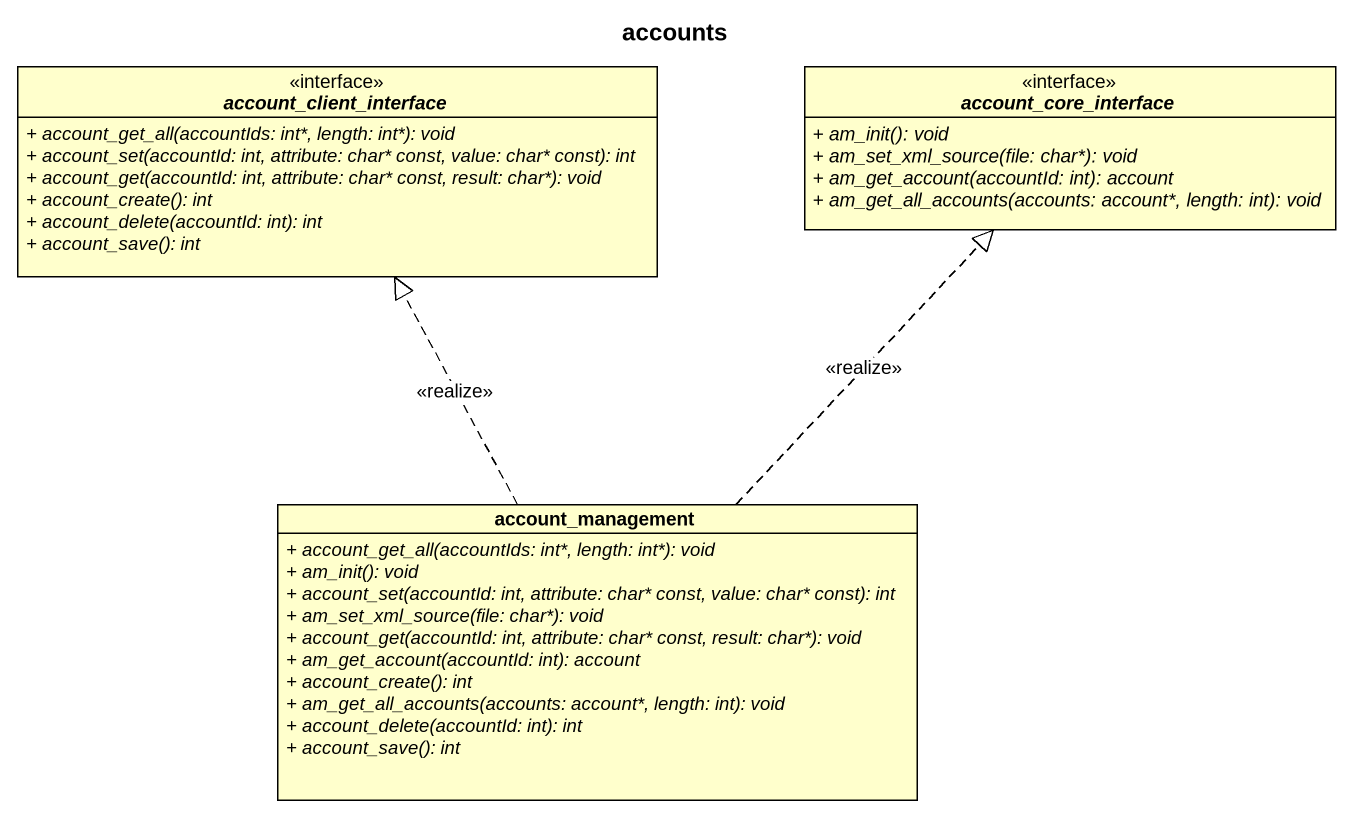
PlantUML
@startuml
title accounts
hide circle
hide empty members
skinparam classAttributeIconSize 0
interface account_client_interface <<interface>> {
  {abstract} + account_get_all(accountIds: int*, length: int*): void
  {abstract} + account_set(accountId: int, attribute: char* const, value: char* const): int
  {abstract} + account_get(accountId: int, attribute: char* const, result: char*): void
  {abstract} + account_create(): int
  {abstract} + account_delete(accountId: int): int
  {abstract} + account_save(): int
}
interface account_core_interface <<interface>> {
  {abstract} + am_init(): void
  {abstract} + am_set_xml_source(file: char*): void
  {abstract} + am_get_account(accountId: int): account
  {abstract} + am_get_all_accounts(accounts: account*, length: int): void
}
class account_management {
  {abstract} + account_get_all(accountIds: int*, length: int*): void
  {abstract} + am_init(): void
  {abstract} + account_set(accountId: int, attribute: char* const, value: char* const): int
  {abstract} + am_set_xml_source(file: char*): void
  {abstract} + account_get(accountId: int, attribute: char* const, result: char*): void
  {abstract} + am_get_account(accountId: int): account
  {abstract} + account_create(): int
  {abstract} + am_get_all_accounts(accounts: account*, length: int): void
  {abstract} + account_delete(accountId: int): int
  {abstract} + account_save(): int
}
account_management .up.|> account_client_interface : <<realize>>
account_management .up.|> account_core_interface : <<realize>>
@enduml
